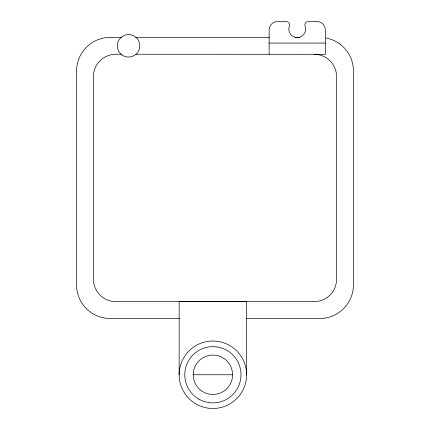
<?xml version="1.0" encoding="UTF-8"?>
<svg xmlns="http://www.w3.org/2000/svg" width="430" height="430" viewBox="0 0 430 430"><rect width="100%" height="100%" fill="white"/><g stroke="black" fill="none" stroke-linecap="round" stroke-linejoin="round"><path stroke-width="0.64" d="M121.685 37.367L110.268 37.367A33.739 33.739 0 0 0 76.529 71.106L76.529 284.784A33.739 33.739 0 0 0 110.268 318.522L179.417 318.522M135.783 37.367L269.379 37.367M294.889 37.367L299.592 37.367M269.121 43.065L325.354 43.065M121.249 54.239L115.896 54.239A22.494 22.494 0 0 0 93.401 76.733L93.401 279.161A22.494 22.494 0 0 0 115.896 301.656L314.104 301.656A22.494 22.494 0 0 0 336.599 279.161L336.599 76.733A22.494 22.494 0 0 0 314.104 54.239M135.982 54.239L325.354 54.309L325.354 29.933A8.433 8.433 0 0 0 316.921 21.5L308.278 21.5A3.376 3.376 0 0 0 305.123 26.074A8.433 8.433 0 0 1 297.238 37.501A8.433 8.433 0 0 1 289.352 26.074A3.376 3.376 0 0 0 286.197 21.5L277.554 21.5A8.433 8.433 0 0 0 269.121 29.933L269.121 54.309M246.551 318.522L319.732 318.522A33.739 33.739 0 0 0 353.471 284.784L353.471 71.106A33.739 33.739 0 0 0 325.87 37.931M193.183 374.761L232.598 374.761A19.683 19.683 0 0 1 203.051 391.805A19.683 19.683 0 0 1 203.051 357.717A19.683 19.683 0 0 1 232.571 374.761M246.632 374.761A33.739 33.739 0 0 0 196.021 345.543A33.739 33.739 0 0 0 196.021 403.98A33.739 33.739 0 0 0 246.632 374.761L246.632 301.661L179.154 301.661L179.154 374.761M122.072 55.008A11.245 11.245 0 0 0 139.745 46.822A11.245 11.245 0 0 0 123.819 35.604A11.245 11.245 0 0 0 122.072 55.008M198.832 399.11A28.117 28.117 0 0 0 241.004 374.761A28.117 28.117 0 0 0 198.832 350.412A28.117 28.117 0 0 0 198.832 399.11"/></g></svg>
